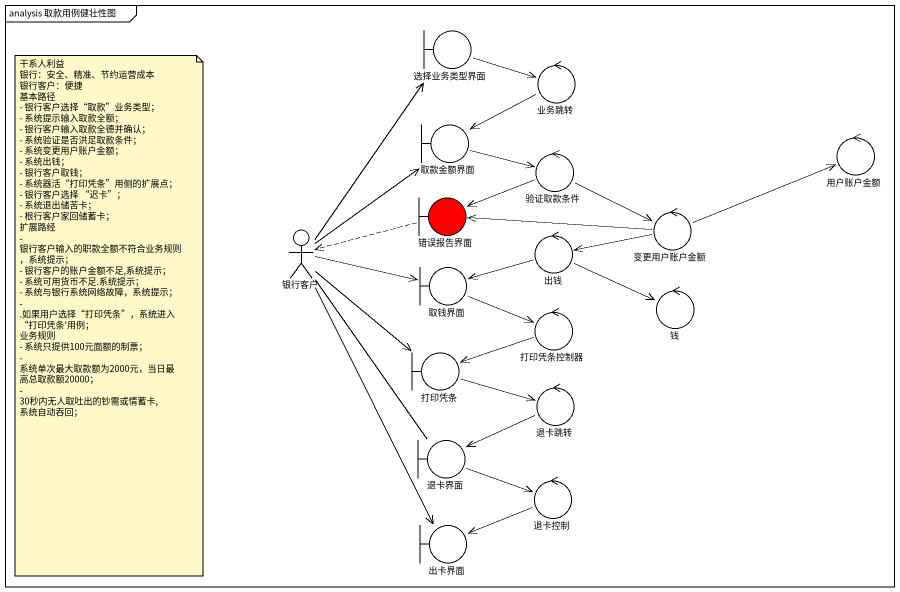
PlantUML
@startuml
mainframe analysis 取款用例健壮性图
boundary 选择业务类型界面
control 业务跳转
boundary 取款金额界面
control 用户账户金额
control 验证取款条件
actor 银行客户
boundary 错误报告界面 #FF0000
control 变更用户账户金额
boundary 取钱界面
control 出钱
control 钱
control 打印凭条控制器
boundary 打印凭条
control 退卡跳转
boundary 退卡界面
control 退卡控制
boundary 出卡界面
选择业务类型界面 -right-> 业务跳转
业务跳转 -left-> 取款金额界面
取款金额界面 -right-> 验证取款条件
验证取款条件 -left-> 错误报告界面
验证取款条件 -right-> 变更用户账户金额
银行客户 -up-> 选择业务类型界面
银行客户 -up-> 取款金额界面
银行客户 -right-> 取钱界面
银行客户 --> 打印凭条
银行客户 -- 退卡界面
银行客户 --> 出卡界面
错误报告界面 .left.> 银行客户
变更用户账户金额 -right-> 用户账户金额
变更用户账户金额 -left-> 错误报告界面
变更用户账户金额 -left-> 出钱
取钱界面 -right-> 打印凭条控制器
出钱 -left-> 取钱界面
出钱 -right-> 钱
打印凭条控制器 -left-> 打印凭条
打印凭条 -right-> 退卡跳转
退卡跳转 -left-> 退卡界面
退卡界面 -right-> 退卡控制
退卡控制 -left-> 出卡界面
note as N1
  干系人利益
  银行：安全、精准、节约运营成本
  银行客户：便捷
  基本路径
  - 银行客户选择“取款”业务类型；
  - 系统提示输入取款全额；
  - 银行客户输入取款全德并确认；
  - 系统验证是否洪足取款条件；
  - 系统变更用户账户金额；
  - 系统出钱；
  - 银行客户取钱；
  - 系统器活“打印凭条”用侧的扩展点；
  - 银行客户选择 “迟卡”；
  - 系统退出储苦卡；
  - 根行客户家回储蓄卡；
  扩展路经
  - 银行客户输入的职款全额不符合业务规则，系统提示；
  - 银行客户的账户金额不足,系统提示；
  - 系统可用货币不足.系统提示；
  - 系统与银行系统网络故障，系统提示；
  - .如果用户选择“打印凭条”，系统进入“打印凭条'用例；
  业务规则
  - 系统只提供100元面额的制票；
  - 系统单次最大取款额为2000元，当日最高总取款额20000；
  - 30秒内无人取吐出的钞需或情蓄卡,系统自动吞回；
end note
@enduml
